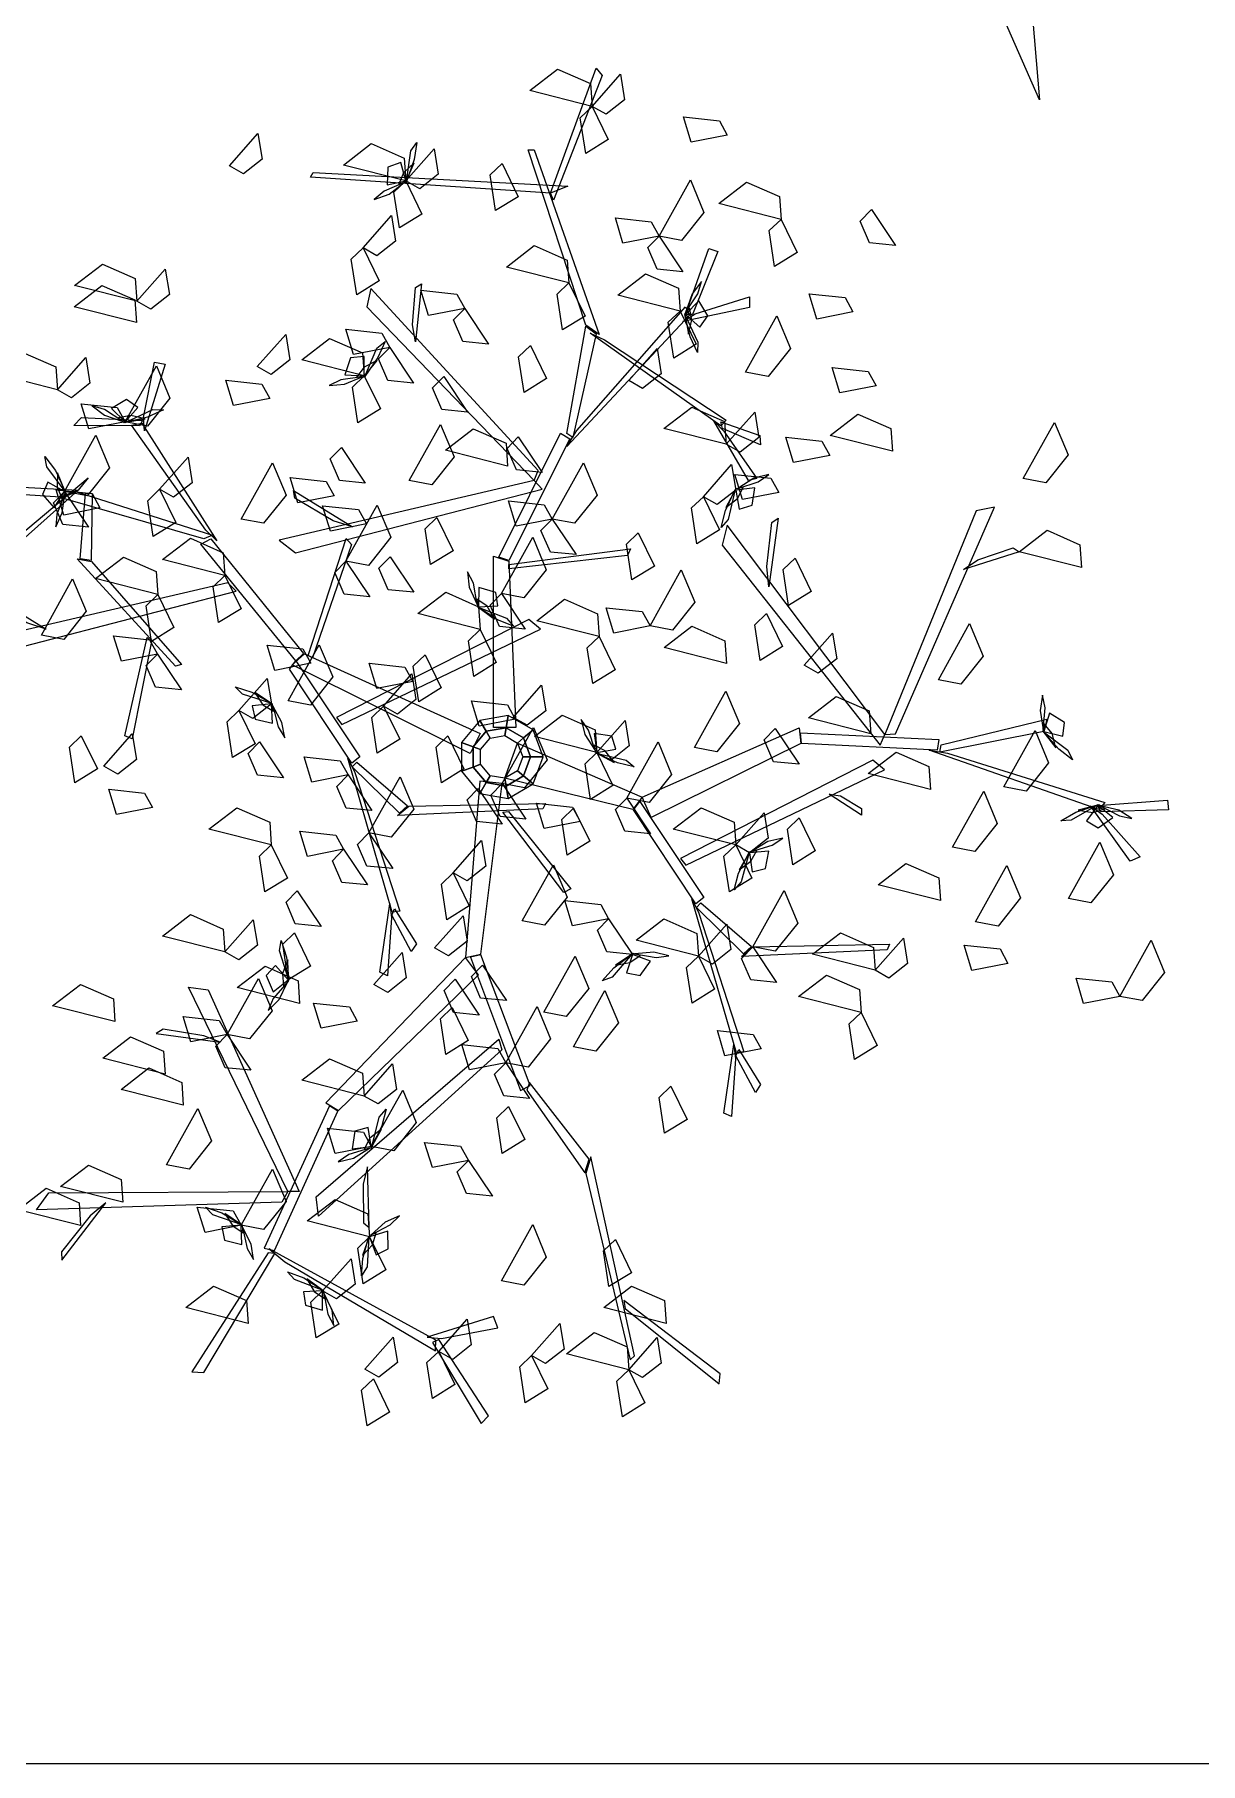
# Model space of a CAD drawing. Header units: inches. Extents: x -2903 to 3367, y -161 to 1064.
# Drawn here: x 3027.29 to 3031.17, y 144.71 to 150.47 of the extents above; entities that cross this region are included whole.
import ezdxf

# ---------------------------------------------------------------- set-up
doc = ezdxf.new("R2010")
doc.units = ezdxf.units.IN
doc.header["$MEASUREMENT"] = 0
doc.layers.add('landscape', color=84, linetype='Continuous', lineweight=0)

# ---------------------------------------------------------------- blocks, each defined once
blk = doc.blocks.new('A1124ZB')
at = {"color": 0, "linetype": 'Continuous', "invisible_edges": 1}
blk.add_3dface([(0.3442, -0.1886, 0.8443), (0.3615, -0.1525, 0.8443), (0.4611, -0.2224, 0.7643)], dxfattribs=at)
blk = doc.blocks.new('A3E24G')
at = {"color": 72, "linetype": 'Continuous'}
for points in [[(0.0779, 0.5477, 0.6774), (0.0255, 0.5611, 0.6704), (0.0489, 0.5791, 0.6673), (0.0766, 0.5669, 0.6724)], [(0.0779, 0.5477, 0.6774), (0.1018, 0.5748, 0.6601), (0.1053, 0.5533, 0.6614), (0.0897, 0.5411, 0.6719)], [(0.0779, 0.5477, 0.6424), (0.0915, 0.5199, 0.6353), (0.0726, 0.5081, 0.6607), (0.068, 0.5382, 0.6568)], [(0.1917, 0.5235, 0.7974), (0.1613, 0.5175, 0.7903), (0.1548, 0.5388, 0.8157), (0.1851, 0.5356, 0.8118)], [(-0.2273, 0.4977, 0.9053), (-0.2034, 0.5248, 0.888), (-0.1999, 0.5033, 0.8892), (-0.2156, 0.491, 0.8998)], [(-0.0789, 0.485, 0.6774), (-0.1314, 0.4983, 0.6704), (-0.108, 0.5164, 0.6673), (-0.0803, 0.5042, 0.6724)], [(-0.0789, 0.485, 0.6774), (-0.055, 0.5121, 0.6601), (-0.0516, 0.4906, 0.6614), (-0.0672, 0.4783, 0.6719)], [(0.0021, 0.4996, 0.7204), (0.0157, 0.4717, 0.7133), (-0.0033, 0.46, 0.7387), (-0.0078, 0.4901, 0.7348)], [(-0.0789, 0.485, 0.6774), (-0.0654, 0.4571, 0.6703), (-0.0843, 0.4454, 0.6957), (-0.0889, 0.4755, 0.6918)], [(0.1344, 0.4385, 0.5934), (0.1607, 0.4858, 0.5864), (0.1721, 0.4585, 0.5833), (0.1533, 0.4349, 0.5884)], [(0.237, 0.4526, 0.7904), (0.1845, 0.466, 0.7834), (0.2079, 0.484, 0.7803), (0.2356, 0.4718, 0.7854)], [(-0.1149, 0.4287, 0.8377), (-0.091, 0.4558, 0.8204), (-0.0875, 0.4343, 0.8216), (-0.1032, 0.422, 0.8321)], [(0.1344, 0.4385, 0.5934), (0.1039, 0.4325, 0.5863), (0.0975, 0.4538, 0.6117), (0.1277, 0.4505, 0.6078)], [(0.237, 0.4526, 0.8254), (0.2505, 0.4248, 0.8183), (0.2316, 0.413, 0.8437), (0.227, 0.4431, 0.8398)], [(0.3131, 0.4608, 0.6714), (0.3332, 0.4307, 0.6541), (0.3115, 0.4329, 0.6553), (0.3037, 0.4512, 0.6659)], [(0.1344, 0.4385, 0.5934), (0.1544, 0.4084, 0.5761), (0.1328, 0.4106, 0.5774), (0.1249, 0.4288, 0.5879)], [(-0.1149, 0.4287, 0.7537), (-0.1013, 0.4008, 0.7466), (-0.1202, 0.3891, 0.7719), (-0.1248, 0.4192, 0.768)], [(0.0584, 0.3991, 0.8034), (0.0059, 0.4124, 0.7964), (0.0293, 0.4305, 0.7933), (0.057, 0.4183, 0.7984)], [(-0.3052, 0.3837, 0.7124), (-0.3577, 0.397, 0.7054), (-0.3343, 0.415, 0.7023), (-0.3066, 0.4028, 0.7074)], [(-0.3052, 0.3837, 0.7124), (-0.2814, 0.4107, 0.6951), (-0.2779, 0.3893, 0.6964), (-0.2935, 0.377, 0.7069)], [(-0.3056, 0.3657, 0.9053), (-0.3581, 0.379, 0.8983), (-0.3347, 0.397, 0.8952), (-0.307, 0.3848, 0.9003)], [(0.0584, 0.3991, 0.7124), (0.072, 0.3712, 0.7053), (0.053, 0.3595, 0.7307), (0.0485, 0.3896, 0.7268)], [(0.152, 0.3754, 0.7124), (0.0995, 0.3888, 0.7054), (0.123, 0.4068, 0.7023), (0.1507, 0.3946, 0.7074)], [(-0.0292, 0.3776, 0.8658), (-0.0597, 0.3716, 0.8587), (-0.0661, 0.3929, 0.8841), (-0.0359, 0.3897, 0.8802)], [(0.2975, 0.3747, 0.7064), (0.2671, 0.3687, 0.6993), (0.2606, 0.39, 0.7247), (0.2909, 0.3868, 0.7208)], [(-0.0292, 0.3776, 0.8658), (-0.0092, 0.3476, 0.8485), (-0.0308, 0.3497, 0.8497), (-0.0387, 0.368, 0.8603)], [(0.152, 0.3754, 0.7684), (0.1656, 0.3475, 0.7613), (0.1467, 0.3358, 0.7867), (0.1421, 0.3659, 0.7828)], [(0.2072, 0.3239, 0.7764), (0.2335, 0.3713, 0.7694), (0.2449, 0.344, 0.7663), (0.2261, 0.3203, 0.7714)], [(-0.2039, 0.3286, 0.8034), (-0.18, 0.3557, 0.7861), (-0.1766, 0.3342, 0.7874), (-0.1922, 0.3219, 0.7979)], [(-0.1139, 0.3209, 0.8034), (-0.1664, 0.3343, 0.7964), (-0.143, 0.3523, 0.7933), (-0.1153, 0.3401, 0.7984)], [(-0.0924, 0.3448, 0.5934), (-0.1229, 0.3389, 0.5863), (-0.1294, 0.3602, 0.6117), (-0.0991, 0.3569, 0.6078)], [(-0.3721, 0.3091, 0.7124), (-0.4246, 0.3224, 0.7054), (-0.4012, 0.3404, 0.7023), (-0.3735, 0.3283, 0.7074)], [(-0.3721, 0.3091, 0.6424), (-0.3482, 0.3362, 0.6251), (-0.3448, 0.3147, 0.6264), (-0.3604, 0.3024, 0.6369)], [(-0.0924, 0.3448, 0.5934), (-0.0724, 0.3148, 0.5761), (-0.094, 0.317, 0.5774), (-0.1019, 0.3352, 0.5879)], [(0.0261, 0.3464, 0.9007), (0.0396, 0.3185, 0.8936), (0.0207, 0.3068, 0.9189), (0.0161, 0.3369, 0.915)], [(0.1088, 0.3168, 0.7124), (0.1327, 0.3439, 0.6951), (0.1362, 0.3224, 0.6964), (0.1205, 0.3101, 0.7069)], [(-0.3152, 0.2821, 0.5584), (-0.2888, 0.3294, 0.5514), (-0.2774, 0.3021, 0.5483), (-0.2963, 0.2785, 0.5534)], [(-0.1139, 0.3209, 0.8034), (-0.1003, 0.293, 0.7963), (-0.1193, 0.2813, 0.8217), (-0.1238, 0.3114, 0.8178)], [(-0.0469, 0.3203, 0.6714), (-0.0269, 0.2903, 0.6541), (-0.0485, 0.2925, 0.6553), (-0.0564, 0.3107, 0.6659)], [(0.3171, 0.3125, 0.6714), (0.2866, 0.3065, 0.6643), (0.2801, 0.3278, 0.6897), (0.3104, 0.3245, 0.6858)], [(-0.1934, 0.3018, 0.4107), (-0.2239, 0.2958, 0.4036), (-0.2304, 0.3171, 0.429), (-0.2001, 0.3138, 0.4251)], [(-0.3152, 0.2821, 0.5584), (-0.3456, 0.2761, 0.5513), (-0.3521, 0.2974, 0.5767), (-0.3218, 0.2941, 0.5728)], [(0.1909, 0.2632, 0.9053), (0.1384, 0.2765, 0.8983), (0.1618, 0.2945, 0.8952), (0.1895, 0.2823, 0.9003)], [(-0.076, 0.2326, 0.8658), (-0.0497, 0.2799, 0.8588), (-0.0383, 0.2526, 0.8557), (-0.0571, 0.229, 0.8608)], [(0.1909, 0.2632, 0.9053), (0.2148, 0.2902, 0.888), (0.2183, 0.2688, 0.8892), (0.2026, 0.2565, 0.8998)], [(0.3308, 0.2573, 0.7554), (0.2783, 0.2707, 0.7484), (0.3017, 0.2887, 0.7453), (0.3294, 0.2765, 0.7504)], [(0.4409, 0.2343, 0.8427), (0.4673, 0.2816, 0.8356), (0.4787, 0.2543, 0.8326), (0.4598, 0.2307, 0.8376)], [(-0.3661, 0.2235, 0.5934), (-0.3398, 0.2708, 0.5864), (-0.3283, 0.2435, 0.5833), (-0.3472, 0.2199, 0.5884)], [(0.0068, 0.2449, 0.7904), (-0.0456, 0.2583, 0.7834), (-0.0222, 0.2763, 0.7803), (0.0055, 0.2641, 0.7854)], [(0.0158, 0.2694, 0.6714), (0.0359, 0.2394, 0.6541), (0.0142, 0.2416, 0.6553), (0.0064, 0.2598, 0.6659)], [(0.278, 0.2539, 0.7064), (0.2475, 0.2479, 0.6993), (0.2411, 0.2692, 0.7247), (0.2713, 0.2659, 0.7208)], [(-0.2861, 0.2253, 0.9053), (-0.2622, 0.2523, 0.888), (-0.2587, 0.2308, 0.8892), (-0.2744, 0.2186, 0.8998)], [(-0.2174, 0.2003, 0.6284), (-0.1911, 0.2476, 0.6214), (-0.1797, 0.2204, 0.6183), (-0.1986, 0.1967, 0.6234)], [(-0.1331, 0.2606, 0.4943), (-0.1131, 0.2305, 0.477), (-0.1347, 0.2327, 0.4782), (-0.1426, 0.2509, 0.4887)], [(0.0444, 0.2003, 0.5934), (0.0707, 0.2476, 0.5864), (0.0821, 0.2204, 0.5833), (0.0632, 0.1967, 0.5884)], [(-0.1393, 0.2199, 0.6844), (-0.1697, 0.2139, 0.6773), (-0.1762, 0.2352, 0.7027), (-0.1459, 0.2319, 0.6988)], [(0.1716, 0.2191, 0.7124), (0.1954, 0.2461, 0.6951), (0.1989, 0.2247, 0.6964), (0.1833, 0.2124, 0.7069)], [(0.235, 0.2226, 0.6714), (0.2045, 0.2166, 0.6643), (0.198, 0.2379, 0.6897), (0.2283, 0.2347, 0.6858)], [(-0.3661, 0.2235, 0.5934), (-0.346, 0.1934, 0.5761), (-0.3677, 0.1956, 0.5774), (-0.3755, 0.2138, 0.5879)], [(-0.3363, 0.2096, 0.4943), (-0.3667, 0.2036, 0.4872), (-0.3732, 0.2249, 0.5125), (-0.3429, 0.2217, 0.5086)], [(-0.2861, 0.2253, 0.9053), (-0.2725, 0.1974, 0.8982), (-0.2914, 0.1856, 0.9236), (-0.296, 0.2157, 0.9197)], [(0.1716, 0.2191, 0.7124), (0.1851, 0.1912, 0.7053), (0.1662, 0.1795, 0.7307), (0.1616, 0.2096, 0.7268)], [(-0.112, 0.1962, 0.6284), (-0.1424, 0.1902, 0.6213), (-0.1489, 0.2115, 0.6467), (-0.1186, 0.2082, 0.6428)], [(-0.1293, 0.1648, 0.7948), (-0.1029, 0.2121, 0.7878), (-0.0915, 0.1849, 0.7847), (-0.1104, 0.1612, 0.7898)], [(0.0444, 0.2003, 0.6984), (0.0139, 0.1943, 0.6913), (0.0075, 0.2156, 0.7167), (0.0377, 0.2123, 0.7128)], [(-0.0527, 0.2015, 0.9053), (-0.0391, 0.1736, 0.8982), (-0.0581, 0.1619, 0.9236), (-0.0626, 0.192, 0.9197)], [(0.0444, 0.2003, 0.5934), (0.0644, 0.1703, 0.5761), (0.0428, 0.1724, 0.5774), (0.0349, 0.1907, 0.5879)], [(0.4899, 0.1594, 0.9267), (0.4374, 0.1728, 0.9196), (0.4609, 0.1908, 0.9166), (0.4886, 0.1786, 0.9216)], [(-0.2312, 0.1527, 0.6774), (-0.2837, 0.1661, 0.6704), (-0.2602, 0.1841, 0.6673), (-0.2325, 0.1719, 0.6724)], [(0.0017, 0.1376, 0.7194), (0.028, 0.1849, 0.7124), (0.0394, 0.1576, 0.7093), (0.0206, 0.134, 0.7144)], [(0.1168, 0.1886, 0.9053), (0.1304, 0.1607, 0.8982), (0.1115, 0.149, 0.9236), (0.1069, 0.1791, 0.9197)], [(-0.2875, 0.1368, 0.7738), (-0.34, 0.1501, 0.7668), (-0.3166, 0.1681, 0.7637), (-0.2889, 0.156, 0.7688)], [(-0.1293, 0.1648, 0.8158), (-0.1092, 0.1348, 0.7985), (-0.1308, 0.137, 0.7997), (-0.1387, 0.1552, 0.8103)], [(-0.0921, 0.1686, 0.3477), (-0.072, 0.1386, 0.3304), (-0.0937, 0.1407, 0.3316), (-0.1016, 0.159, 0.3422)], [(0.2488, 0.1672, 0.7904), (0.2624, 0.1393, 0.7833), (0.2434, 0.1276, 0.8087), (0.2389, 0.1577, 0.8048)], [(-0.3856, 0.1026, 0.7194), (-0.3593, 0.1499, 0.7124), (-0.3479, 0.1226, 0.7093), (-0.3667, 0.099, 0.7144)], [(-0.2312, 0.1527, 0.6774), (-0.2176, 0.1248, 0.6703), (-0.2365, 0.1131, 0.6957), (-0.2411, 0.1432, 0.6918)], [(0.1267, 0.1103, 0.6284), (0.153, 0.1576, 0.6214), (0.1644, 0.1304, 0.6183), (0.1455, 0.1067, 0.6234)], [(-0.2875, 0.1368, 0.7738), (-0.274, 0.1089, 0.7667), (-0.2929, 0.0972, 0.7921), (-0.2975, 0.1273, 0.7882)], [(-0.0162, 0.1073, 0.9053), (-0.0687, 0.1207, 0.8983), (-0.0453, 0.1387, 0.8952), (-0.0176, 0.1265, 0.9003)], [(0.0017, 0.1376, 0.4814), (0.0217, 0.1075, 0.4641), (0.0001, 0.1097, 0.4654), (-0.0078, 0.1279, 0.4759)], [(0.0838, 0.1013, 0.8088), (0.0313, 0.1146, 0.8018), (0.0548, 0.1327, 0.7987), (0.0825, 0.1205, 0.8038)], [(0.1267, 0.1103, 0.4464), (0.0962, 0.1043, 0.4393), (0.0897, 0.1256, 0.4647), (0.12, 0.1223, 0.4608)], [(0.2248, 0.1208, 0.8088), (0.2383, 0.0929, 0.8017), (0.2194, 0.0812, 0.8271), (0.2148, 0.1113, 0.8232)], [(-0.2879, 0.0866, 0.6284), (-0.3183, 0.0806, 0.6213), (-0.3248, 0.1019, 0.6467), (-0.2946, 0.0987, 0.6428)], [(-0.0162, 0.1073, 0.9053), (-0.0027, 0.0794, 0.8982), (-0.0216, 0.0677, 0.9236), (-0.0262, 0.0978, 0.9197)], [(0.1911, 0.0786, 0.6774), (0.1386, 0.092, 0.6704), (0.162, 0.11, 0.6673), (0.1898, 0.0978, 0.6724)], [(0.2565, 0.0772, 0.7904), (0.2804, 0.1042, 0.7731), (0.2839, 0.0827, 0.7743), (0.2682, 0.0705, 0.7849)], [(0.3694, 0.0649, 0.8658), (0.3957, 0.1122, 0.8588), (0.4072, 0.0849, 0.8557), (0.3883, 0.0613, 0.8608)], [(-0.1588, 0.0789, 0.5584), (-0.1892, 0.0729, 0.5513), (-0.1957, 0.0942, 0.5767), (-0.1655, 0.091, 0.5728)], [(-0.178, 0.0472, 0.3127), (-0.1517, 0.0945, 0.3057), (-0.1402, 0.0673, 0.3026), (-0.1591, 0.0436, 0.3077)], [(0.0838, 0.1013, 0.7388), (0.0974, 0.0734, 0.7317), (0.0785, 0.0617, 0.7571), (0.0739, 0.0918, 0.7532)], [(-0.2879, 0.0866, 0.6984), (-0.2678, 0.0566, 0.6811), (-0.2895, 0.0588, 0.6824), (-0.2974, 0.077, 0.6929)], [(-0.0729, 0.0635, 0.6284), (-0.1033, 0.0575, 0.6213), (-0.1098, 0.0788, 0.6467), (-0.0796, 0.0755, 0.6428)], [(-0.0626, 0.086, 0.4317), (-0.0491, 0.0581, 0.4246), (-0.068, 0.0464, 0.45), (-0.0726, 0.0765, 0.4461)], [(-0.2193, 0.039, 0.6424), (-0.1955, 0.0661, 0.6251), (-0.192, 0.0446, 0.6264), (-0.2076, 0.0324, 0.6369)], [(-0.0976, 0.0428, 0.4317), (-0.0737, 0.0699, 0.4144), (-0.0703, 0.0484, 0.4156), (-0.0859, 0.0361, 0.4262)], [(0.0115, 0.0333, 0.9053), (0.0354, 0.0603, 0.888), (0.0389, 0.0388, 0.8892), (0.0232, 0.0266, 0.8998)], [(0.0133, 0.0318, 0.3477), (-0.0171, 0.0258, 0.3406), (-0.0236, 0.0471, 0.366), (0.0067, 0.0438, 0.3621)], [(0.1641, 0.0079, 0.7064), (0.1905, 0.0553, 0.6994), (0.2019, 0.028, 0.6963), (0.183, 0.0043, 0.7014)], [(0.3125, 0.0195, 0.6774), (0.26, 0.0328, 0.6704), (0.2834, 0.0509, 0.6673), (0.3111, 0.0387, 0.6724)], [(-0.2193, 0.039, 0.8384), (-0.2058, 0.0111, 0.8313), (-0.2247, -0.0006, 0.8567), (-0.2293, 0.0295, 0.8528)], [(-0.0976, 0.0428, 0.4317), (-0.084, 0.0149, 0.4246), (-0.103, 0.0032, 0.45), (-0.1076, 0.0333, 0.4461)], [(0.0819, 0.0037, 0.4317), (0.0294, 0.0171, 0.4247), (0.0528, 0.0351, 0.4216), (0.0805, 0.0229, 0.4267)], [(0.0819, 0.0037, 0.4317), (0.1058, 0.0308, 0.4144), (0.1092, 0.0093, 0.4156), (0.0936, -0.003, 0.4262)], [(-0.3521, 0.0178, 0.8703), (-0.3385, -0.0101, 0.8632), (-0.3575, -0.0218, 0.8886), (-0.362, 0.0083, 0.8847)], [(-0.333, -0.0078, 0.8034), (-0.3091, 0.0193, 0.7861), (-0.3057, -0.0022, 0.7874), (-0.3213, -0.0145, 0.7979)], [(-0.0435, 0.0178, 0.9053), (-0.0299, -0.0101, 0.8982), (-0.0489, -0.0218, 0.9236), (-0.0534, 0.0083, 0.9197)], [(0.0022, -0.0225, 0.3127), (0.0285, 0.0249, 0.3056), (0.04, -0.0024, 0.3026), (0.0211, -0.0261, 0.3076)], [(0.2321, 0.0239, 0.6984), (0.2522, -0.0061, 0.6811), (0.2305, -0.004, 0.6824), (0.2227, 0.0143, 0.6929)], [(0.4244, -0.0251, 0.8658), (0.4508, 0.0222, 0.8588), (0.4622, -0.0051, 0.8557), (0.4433, -0.0287, 0.8608)], [(-0.202, 0.0126, 0.5934), (-0.1819, -0.0175, 0.5761), (-0.2036, -0.0153, 0.5774), (-0.2115, 0.003, 0.5879)], [(-0.1274, -0.0152, 0.4464), (-0.1579, -0.0212, 0.4393), (-0.1643, 0.0001, 0.4647), (-0.1341, -0.0032, 0.4608)], [(0.0819, 0.0037, 0.4317), (0.0955, -0.0242, 0.4246), (0.0765, -0.0359, 0.45), (0.072, -0.0058, 0.4461)], [(0.1071, -0.0348, 0.4814), (0.1335, 0.0126, 0.4744), (0.1449, -0.0147, 0.4713), (0.126, -0.0384, 0.4764)], [(0.3629, -0.0273, 0.8034), (0.3104, -0.014, 0.7964), (0.3338, 0.0041, 0.7933), (0.3615, -0.0081, 0.7984)], [(-0.292, -0.0425, 0.5934), (-0.3225, -0.0485, 0.5863), (-0.3289, -0.0272, 0.6117), (-0.2987, -0.0304, 0.6078)], [(-0.1274, -0.0152, 0.5584), (-0.1074, -0.0452, 0.5411), (-0.129, -0.0431, 0.5424), (-0.1369, -0.0248, 0.5529)], [(-0.11, -0.064, 0.4943), (-0.0836, -0.0167, 0.4872), (-0.0722, -0.044, 0.4842), (-0.0911, -0.0676, 0.4892)], [(-0.0179, -0.0265, 0.5934), (0.0022, -0.0566, 0.5761), (-0.0195, -0.0544, 0.5774), (-0.0273, -0.0361, 0.5879)], [(0.0022, -0.0225, 0.2777), (0.0223, -0.0525, 0.2604), (0.0006, -0.0503, 0.2616), (-0.0072, -0.0321, 0.2721)], [(0.3812, -0.0761, 0.8658), (0.4076, -0.0287, 0.8588), (0.419, -0.056, 0.8557), (0.4001, -0.0797, 0.8608)], [(-0.1921, -0.0741, 0.7124), (-0.2446, -0.0608, 0.7054), (-0.2211, -0.0428, 0.7023), (-0.1934, -0.055, 0.7074)], [(0.068, -0.0543, 0.5934), (0.0376, -0.0603, 0.5863), (0.0311, -0.039, 0.6117), (0.0614, -0.0423, 0.6078)], [(0.0623, -0.0431, 0.3967), (0.0759, -0.071, 0.3896), (0.057, -0.0827, 0.415), (0.0524, -0.0526, 0.4111)], [(0.1071, -0.0348, 0.5934), (0.1272, -0.0648, 0.5761), (0.1055, -0.0626, 0.5774), (0.0977, -0.0444, 0.5879)], [(0.1988, -0.0741, 0.6774), (0.1463, -0.0608, 0.6704), (0.1698, -0.0428, 0.6673), (0.1975, -0.055, 0.6724)], [(0.1988, -0.0741, 0.6774), (0.2227, -0.047, 0.6601), (0.2262, -0.0685, 0.6614), (0.2105, -0.0808, 0.6719)], [(0.2522, -0.0512, 0.9847), (0.2658, -0.0791, 0.9776), (0.2469, -0.0909, 1.0029), (0.2423, -0.0608, 0.999)], [(-0.1312, -0.0778, 0.8027), (-0.1616, -0.0838, 0.7956), (-0.1681, -0.0625, 0.821), (-0.1379, -0.0658, 0.8171)], [(-0.11, -0.064, 0.4943), (-0.0899, -0.094, 0.477), (-0.1116, -0.0919, 0.4782), (-0.1194, -0.0736, 0.4887)], [(-0.039, -0.0976, 0.3967), (-0.0151, -0.0705, 0.3794), (-0.0116, -0.092, 0.3806), (-0.0273, -0.1043, 0.3912)], [(0.479, -0.1193, 0.8658), (0.5053, -0.0719, 0.8588), (0.5167, -0.0992, 0.8557), (0.4978, -0.1229, 0.8608)], [(-0.1921, -0.0741, 0.6424), (-0.1785, -0.102, 0.6353), (-0.1974, -0.1137, 0.6607), (-0.202, -0.0836, 0.6568)], [(-0.1312, -0.0778, 0.3477), (-0.1111, -0.1078, 0.3304), (-0.1328, -0.1057, 0.3316), (-0.1407, -0.0874, 0.3422)], [(0.1988, -0.0741, 0.6774), (0.2124, -0.102, 0.6703), (0.1935, -0.1137, 0.6957), (0.1889, -0.0836, 0.6918)], [(-0.039, -0.0976, 0.3967), (-0.0254, -0.1255, 0.3896), (-0.0443, -0.1372, 0.415), (-0.0489, -0.1071, 0.4111)], [(0.0191, -0.1381, 0.4943), (0.0455, -0.0908, 0.4872), (0.0569, -0.118, 0.4842), (0.038, -0.1417, 0.4892)], [(0.3711, -0.1209, 0.7824), (0.3186, -0.1076, 0.7754), (0.3421, -0.0896, 0.7723), (0.3698, -0.1018, 0.7774)], [(0.4008, -0.1388, 0.8658), (0.4271, -0.0915, 0.8588), (0.4385, -0.1187, 0.8557), (0.4197, -0.1424, 0.8608)], [(-0.1703, -0.1128, 0.8377), (-0.1502, -0.1428, 0.8204), (-0.1719, -0.1406, 0.8216), (-0.1797, -0.1224, 0.8322)], [(0.2132, -0.16, 0.8384), (0.2396, -0.1126, 0.8313), (0.251, -0.1399, 0.8283), (0.2321, -0.1636, 0.8333)], [(0.0918, -0.1363, 0.8734), (0.0614, -0.1423, 0.8663), (0.0549, -0.121, 0.8916), (0.0852, -0.1243, 0.8877)], [(-0.2312, -0.1641, 0.8384), (-0.2837, -0.1508, 0.8314), (-0.2602, -0.1328, 0.8283), (-0.2325, -0.145, 0.8334)], [(-0.2312, -0.1641, 0.6424), (-0.2073, -0.1371, 0.6251), (-0.2038, -0.1585, 0.6264), (-0.2195, -0.1708, 0.6369)], [(-0.0546, -0.1608, 0.8874), (-0.0307, -0.1337, 0.8701), (-0.0272, -0.1552, 0.8713), (-0.0429, -0.1674, 0.8818)], [(0.0918, -0.1363, 0.8384), (0.1119, -0.1663, 0.8211), (0.0903, -0.1642, 0.8223), (0.0824, -0.1459, 0.8328)], [(0.1674, -0.1677, 0.6774), (0.115, -0.1544, 0.6704), (0.1384, -0.1364, 0.6673), (0.1661, -0.1486, 0.6724)], [(0.1674, -0.1677, 0.6774), (0.1913, -0.1407, 0.6601), (0.1948, -0.1621, 0.6614), (0.1792, -0.1744, 0.6719)], [(-0.1725, -0.1482, 0.7124), (-0.159, -0.1761, 0.7053), (-0.1779, -0.1878, 0.7307), (-0.1825, -0.1577, 0.7268)], [(0.2132, -0.16, 0.8384), (0.2333, -0.19, 0.8211), (0.2116, -0.1878, 0.8223), (0.2038, -0.1696, 0.8328)], [(0.3161, -0.1796, 0.7824), (0.2636, -0.1662, 0.7754), (0.287, -0.1482, 0.7723), (0.3147, -0.1604, 0.7774)], [(0.3161, -0.1796, 0.8034), (0.34, -0.1525, 0.7861), (0.3434, -0.174, 0.7874), (0.3278, -0.1863, 0.7979)], [(0.428, -0.1738, 0.8308), (0.3976, -0.1798, 0.8237), (0.3911, -0.1585, 0.8491), (0.4214, -0.1617, 0.8452)], [(0.5222, -0.2016, 0.8658), (0.5485, -0.1542, 0.8588), (0.5599, -0.1815, 0.8557), (0.541, -0.2052, 0.8608)], [(-0.1059, -0.1917, 0.4317), (-0.082, -0.1647, 0.4144), (-0.0785, -0.1861, 0.4156), (-0.0941, -0.1984, 0.4262)], [(0.0373, -0.215, 0.8734), (0.0637, -0.1677, 0.8663), (0.0751, -0.1949, 0.8633), (0.0562, -0.2186, 0.8683)], [(0.1674, -0.1677, 0.6774), (0.181, -0.1956, 0.6703), (0.1621, -0.2073, 0.6957), (0.1575, -0.1773, 0.6918)], [(-0.2293, -0.2338, 0.6284), (-0.2029, -0.1865, 0.6214), (-0.1915, -0.2138, 0.6183), (-0.2104, -0.2374, 0.6234)], [(-0.1683, -0.2076, 0.8104), (-0.2208, -0.1942, 0.8033), (-0.1973, -0.1762, 0.8003), (-0.1696, -0.1884, 0.8053)], [(-0.0373, -0.1872, 0.8384), (-0.0172, -0.2173, 0.8211), (-0.0388, -0.2151, 0.8223), (-0.0467, -0.1968, 0.8328)], [(-0.0143, -0.1752, 0.5584), (0.0058, -0.2052, 0.5411), (-0.0159, -0.2031, 0.5424), (-0.0237, -0.1848, 0.5529)], [(0.3043, -0.2151, 0.8034), (0.2518, -0.2017, 0.7964), (0.2752, -0.1837, 0.7933), (0.3029, -0.1959, 0.7984)], [(0.5222, -0.2016, 0.8658), (0.4917, -0.2075, 0.8587), (0.4853, -0.1862, 0.8841), (0.5155, -0.1895, 0.8802)], [(-0.3237, -0.2228, 0.7738), (-0.3762, -0.2095, 0.7668), (-0.3527, -0.1915, 0.7637), (-0.325, -0.2037, 0.7688)], [(0.0623, -0.244, 0.4943), (0.0887, -0.1967, 0.4872), (0.1001, -0.224, 0.4842), (0.0812, -0.2476, 0.4892)], [(-0.1197, -0.2225, 0.5584), (-0.1501, -0.2285, 0.5513), (-0.1566, -0.2072, 0.5767), (-0.1264, -0.2105, 0.5728)], [(-0.0398, -0.2109, 0.6774), (-0.0263, -0.2388, 0.6703), (-0.0452, -0.2506, 0.6957), (-0.0498, -0.2205, 0.6918)], [(0.0053, -0.2575, 0.6284), (0.0316, -0.2102, 0.6214), (0.043, -0.2374, 0.6183), (0.0242, -0.2611, 0.6234)], [(0.3043, -0.2151, 0.8034), (0.3178, -0.243, 0.7963), (0.2989, -0.2547, 0.8217), (0.2943, -0.2246, 0.8178)], [(-0.2293, -0.2338, 0.6284), (-0.2597, -0.2398, 0.6213), (-0.2662, -0.2185, 0.6467), (-0.2359, -0.2218, 0.6428)], [(0.2203, -0.2457, 0.7194), (0.1898, -0.2516, 0.7123), (0.1834, -0.2303, 0.7377), (0.2136, -0.2336, 0.7338)], [(-0.2815, -0.267, 0.8174), (-0.334, -0.2537, 0.8104), (-0.3105, -0.2356, 0.8073), (-0.2828, -0.2478, 0.8124)], [(-0.2293, -0.2338, 0.6984), (-0.2092, -0.2638, 0.6811), (-0.2309, -0.2617, 0.6824), (-0.2387, -0.2434, 0.6929)], [(0.0053, -0.2575, 0.5584), (-0.0252, -0.2635, 0.5513), (-0.0316, -0.2422, 0.5767), (-0.0014, -0.2454, 0.5728)], [(-0.2662, -0.2932, 0.6424), (-0.3186, -0.2799, 0.6354), (-0.2952, -0.2619, 0.6323), (-0.2675, -0.2741, 0.6374)], [(-0.1139, -0.2855, 0.6774), (-0.1664, -0.2722, 0.6704), (-0.143, -0.2542, 0.6673), (-0.1153, -0.2664, 0.6724)], [(-0.1139, -0.2855, 0.8034), (-0.09, -0.2585, 0.7861), (-0.0866, -0.2799, 0.7874), (-0.1022, -0.2922, 0.7979)], [(0.0053, -0.2575, 0.7334), (0.0253, -0.2875, 0.7161), (0.0037, -0.2854, 0.7174), (-0.0042, -0.2671, 0.7279)], [(-0.1079, -0.328, 0.5934), (-0.0815, -0.2806, 0.5864), (-0.0701, -0.3079, 0.5833), (-0.089, -0.3316, 0.5884)], [(0.1443, -0.2773, 0.8034), (0.1579, -0.3052, 0.7963), (0.1389, -0.3169, 0.8217), (0.1344, -0.2868, 0.8178)], [(-0.2802, -0.3434, 0.5584), (-0.2539, -0.2961, 0.5514), (-0.2424, -0.3233, 0.5483), (-0.2613, -0.347, 0.5534)], [(0.0076, -0.2943, 0.6774), (0.0212, -0.3222, 0.6703), (0.0022, -0.3339, 0.6957), (-0.0023, -0.3038, 0.6918)], [(-0.1079, -0.328, 0.5934), (-0.1383, -0.3339, 0.5863), (-0.1448, -0.3126, 0.6117), (-0.1145, -0.3159, 0.6078)], [(-0.0261, -0.3398, 0.6984), (-0.0565, -0.3458, 0.6913), (-0.063, -0.3245, 0.7167), (-0.0328, -0.3277, 0.7128)], [(-0.3171, -0.375, 0.6774), (-0.3696, -0.3617, 0.6704), (-0.3461, -0.3437, 0.6673), (-0.3184, -0.3559, 0.6724)], [(-0.2174, -0.3943, 0.7194), (-0.1911, -0.347, 0.7124), (-0.1797, -0.3742, 0.7093), (-0.1986, -0.3979, 0.7144)], [(-0.0261, -0.3398, 0.5934), (-0.006, -0.3698, 0.5761), (-0.0277, -0.3677, 0.5774), (-0.0356, -0.3494, 0.5879)], [(-0.3526, -0.3946, 0.6774), (-0.4051, -0.3812, 0.6704), (-0.3816, -0.3632, 0.6673), (-0.3539, -0.3754, 0.6724)], [(-0.1093, -0.404, 0.5654), (-0.1618, -0.3906, 0.5584), (-0.1384, -0.3726, 0.5553), (-0.1107, -0.3848, 0.5604)], [(-0.2174, -0.3943, 0.5934), (-0.2479, -0.4003, 0.5863), (-0.2544, -0.379, 0.6117), (-0.2241, -0.3823, 0.6078)], [(-0.1093, -0.404, 0.8034), (-0.0958, -0.4319, 0.7963), (-0.1147, -0.4436, 0.8217), (-0.1193, -0.4135, 0.8178)], [(0.0017, -0.4411, 0.7194), (0.028, -0.3938, 0.7124), (0.0394, -0.4211, 0.7093), (0.0206, -0.4447, 0.7144)], [(0.0975, -0.4064, 0.6774), (0.1111, -0.4343, 0.6703), (0.0921, -0.446, 0.6957), (0.0876, -0.4159, 0.6918)], [(-0.1489, -0.4496, 0.7124), (-0.125, -0.4225, 0.6951), (-0.1215, -0.444, 0.6964), (-0.1372, -0.4563, 0.7069)], [(-0.2116, -0.4769, 0.6774), (-0.2641, -0.4635, 0.6704), (-0.2407, -0.4455, 0.6673), (-0.213, -0.4577, 0.6724)], [(-0.1489, -0.4496, 0.6424), (-0.1353, -0.4775, 0.6353), (-0.1542, -0.4892, 0.6607), (-0.1588, -0.4591, 0.6568)], [(0.1402, -0.4769, 0.6774), (0.0877, -0.4635, 0.6704), (0.1111, -0.4455, 0.6673), (0.1388, -0.4577, 0.6724)], [(-0.0512, -0.5005, 0.6774), (-0.0273, -0.4735, 0.6601), (-0.0238, -0.4949, 0.6614), (-0.0394, -0.5072, 0.6719)], [(0.027, -0.5041, 0.6774), (0.0509, -0.4771, 0.6601), (0.0544, -0.4985, 0.6614), (0.0387, -0.5108, 0.6719)], [(-0.1133, -0.5156, 0.9053), (-0.0894, -0.4885, 0.888), (-0.086, -0.51, 0.8892), (-0.1016, -0.5222, 0.8998)], [(0.1088, -0.516, 0.6774), (0.0563, -0.5026, 0.6704), (0.0798, -0.4846, 0.6673), (0.1075, -0.4968, 0.6724)], [(0.1088, -0.516, 0.8034), (0.1327, -0.4889, 0.7861), (0.1362, -0.5104, 0.7874), (0.1205, -0.5226, 0.7979)], [(-0.0512, -0.5005, 0.6774), (-0.0376, -0.5284, 0.6703), (-0.0565, -0.5401, 0.6957), (-0.0611, -0.51, 0.6918)], [(0.027, -0.5041, 0.7824), (0.0406, -0.532, 0.7753), (0.0217, -0.5437, 0.8007), (0.0171, -0.5136, 0.7968)], [(-0.1062, -0.5237, 0.6424), (-0.0926, -0.5516, 0.6353), (-0.1115, -0.5633, 0.6607), (-0.1161, -0.5332, 0.6568)], [(0.1088, -0.516, 0.8034), (0.1224, -0.5439, 0.7963), (0.1035, -0.5556, 0.8217), (0.0989, -0.5255, 0.8178)]]:
    blk.add_3dface(points, dxfattribs=at)
at = {"color": 34, "linetype": 'Continuous'}
for points in [[(0.0429, 0.4747, 0.8009), (0.0813, 0.5798, 0.906), (0.0865, 0.5738, 0.9), (0.0454, 0.4687, 0.7948)], [(0.0728, 0.3635, 0.6897), (0.0241, 0.511, 0.8371), (0.0292, 0.511, 0.8371), (0.0839, 0.3557, 0.6818)], [(0.0429, 0.4747, 0.8009), (-0.159, 0.488, 0.8709), (-0.1568, 0.492, 0.8731), (0.0574, 0.4806, 0.8009)], [(0.1565, 0.3726, 0.6305), (0.1762, 0.4281, 0.7267), (0.1839, 0.4256, 0.7223), (0.1625, 0.3726, 0.6305)], [(0.0326, 0.2411, 0.5394), (-0.1084, 0.3944, 0.6467), (-0.1118, 0.379, 0.6359), (0.0292, 0.2327, 0.5335)], [(-0.0733, 0.3638, 0.6288), (-0.0708, 0.3951, 0.6661), (-0.0656, 0.3984, 0.67), (-0.0708, 0.3495, 0.6117)], [(0.0651, 0.2747, 0.5629), (0.1565, 0.379, 0.6359), (0.16, 0.372, 0.631), (0.0566, 0.2614, 0.5536)], [(0.1648, 0.373, 0.6296), (0.2105, 0.3875, 0.6194), (0.2105, 0.3784, 0.613), (0.1543, 0.3666, 0.6298)], [(0.0566, 0.2724, 0.5616), (0.0728, 0.3626, 0.6904), (0.0813, 0.3562, 0.6813), (0.0617, 0.269, 0.5567)], [(0.0885, 0.3511, 0.6897), (0.1909, 0.2834, 0.7872), (0.1864, 0.2787, 0.7807), (0.0762, 0.3567, 0.6772)], [(-0.2997, 0.2857, 0.5303), (-0.2904, 0.3323, 0.5426), (-0.2814, 0.3307, 0.5363), (-0.2988, 0.2745, 0.5253)], [(-0.3031, 0.2787, 0.5274), (-0.3582, 0.279, 0.6258), (-0.3518, 0.2857, 0.6251), (-0.3005, 0.2833, 0.5301)], [(-0.2473, 0.1908, 0.4194), (-0.3097, 0.2794, 0.5326), (-0.3012, 0.2809, 0.5293), (-0.238, 0.1819, 0.4063)], [(0.1889, 0.2744, 0.7795), (0.2166, 0.2344, 0.7734), (0.2097, 0.2326, 0.7649), (0.1803, 0.2829, 0.7781)], [(0.1862, 0.2822, 0.7803), (0.219, 0.2705, 0.8876), (0.2197, 0.2627, 0.8827), (0.1877, 0.2764, 0.7803)], [(-0.0007, 0.1683, 0.4884), (0.0514, 0.2726, 0.5614), (0.0591, 0.2677, 0.558), (0.0078, 0.1655, 0.4864)], [(-0.3694, 0.2187, 0.5103), (-0.5713, 0.232, 0.5802), (-0.569, 0.236, 0.5825), (-0.3548, 0.2246, 0.5103)], [(-0.3548, 0.2246, 0.5103), (-0.4463, 0.1428, 0.6079), (-0.4497, 0.1483, 0.6013), (-0.3463, 0.235, 0.4979)], [(-0.2488, 0.1835, 0.4145), (-0.369, 0.218, 0.5111), (-0.3562, 0.2231, 0.5086), (-0.2417, 0.1866, 0.4133)], [(-0.3429, 0.2217, 0.5086), (-0.3437, 0.1655, 0.6564), (-0.3529, 0.1668, 0.646), (-0.3484, 0.2222, 0.503)], [(0.0292, 0.2327, 0.5335), (-0.1856, 0.1825, 0.6126), (-0.1718, 0.1718, 0.6046), (0.036, 0.2255, 0.5292)], [(-0.1401, 0.1989, 0.6002), (-0.1723, 0.2179, 0.6315), (-0.1735, 0.2242, 0.6348), (-0.1237, 0.1936, 0.5859)], [(0.3334, 0.0193, 0.789), (0.4166, 0.2103, 0.8963), (0.4011, 0.2072, 0.8856), (0.3243, 0.019, 0.7831)], [(0.3243, 0.019, 0.7831), (0.1915, 0.1951, 0.8622), (0.1873, 0.1783, 0.8543), (0.3204, 0.0099, 0.7788)], [(0.2249, 0.1602, 0.8499), (0.2292, 0.1974, 0.8812), (0.2345, 0.201, 0.8845), (0.2267, 0.1431, 0.8356)], [(-0.1715, 0.0809, 0.3596), (-0.2514, 0.1791, 0.4134), (-0.2431, 0.1836, 0.4109), (-0.1649, 0.0872, 0.3581)], [(-0.1611, 0.0853, 0.3552), (-0.129, 0.1839, 0.366), (-0.1245, 0.1788, 0.3616), (-0.1574, 0.0834, 0.3523)], [(0.0078, 0.1619, 0.4828), (0.1104, 0.1752, 0.4961), (0.1078, 0.1697, 0.4907), (0.0078, 0.1583, 0.4792)], [(0.4027, 0.1658, 0.8784), (0.4324, 0.1761, 0.9157), (0.4374, 0.1728, 0.9196), (0.3907, 0.1577, 0.8614)], [(-0.3434, 0.1645, 0.6559), (-0.2677, 0.0777, 0.8365), (-0.2727, 0.0763, 0.8365), (-0.3556, 0.1667, 0.6463)], [(-0.005, 0.0247, 0.3456), (-0.005, 0.1691, 0.4901), (0.0078, 0.1649, 0.4858), (0.0138, 0.0247, 0.3456)], [(-0.2286, 0.1467, 0.3971), (-0.4434, 0.0965, 0.4762), (-0.4297, 0.0858, 0.4683), (-0.2218, 0.1395, 0.3928)], [(-0.3979, 0.1129, 0.4639), (-0.4301, 0.1319, 0.4952), (-0.4314, 0.1382, 0.4985), (-0.3815, 0.1076, 0.4496)], [(-0.1327, 0.0273, 0.4277), (0.0344, 0.1076, 0.571), (0.0247, 0.1156, 0.5566), (-0.1373, 0.0331, 0.4198)], [(-0.2929, 0.0972, 0.7921), (-0.3093, 0.0151, 0.9208), (-0.3154, 0.0178, 0.9134), (-0.2965, 0.1006, 0.7847)], [(-0.1715, 0.0809, 0.3596), (-0.1177, 0.0001, 0.4571), (-0.1243, -0.0053, 0.4525), (-0.1769, 0.074, 0.357)], [(-0.0247, 0.0028, 0.2439), (-0.1744, 0.0776, 0.3611), (-0.1642, 0.0869, 0.3577), (-0.0163, 0.0196, 0.2439)], [(-0.0112, 0.0216, 0.1), (-0.0165, 0.0307), (-0.0321, 0.0121), (-0.0222, 0.0085, 0.1)], [(0.0055, 0.0245, 0.1), (0.0074, 0.035), (-0.0165, 0.0307), (-0.0112, 0.0216, 0.1)], [(0.0203, 0.016, 0.1), (0.0284, 0.0228), (0.0074, 0.035), (0.0055, 0.0245, 0.1)], [(0.3717, 0.0101, 0.8113), (0.4607, 0.0317, 0.9401), (0.4583, 0.0213, 0.931), (0.3706, 0.004, 0.8064)], [(-0.0079, 0.0158, 0.4), (-0.0112, 0.0216, 0.1), (-0.0222, 0.0085, 0.1), (-0.0159, 0.0062, 0.4)], [(0.0044, 0.018, 0.4), (0.0055, 0.0245, 0.1), (-0.0112, 0.0216, 0.1), (-0.0079, 0.0158, 0.4)], [(0.0152, 0.0117, 0.4), (0.0203, 0.016, 0.1), (0.0055, 0.0245, 0.1), (0.0044, 0.018, 0.4)], [(0.0195, 0, 0.4), (0.0262, 0, 0.1), (0.0203, 0.016, 0.1), (0.0152, 0.0117, 0.4)], [(0.0262, 0, 0.1), (0.0367, 0), (0.0284, 0.0228), (0.0203, 0.016, 0.1)], [(0.1202, -0.0338, 0.5953), (0.2523, 0.0246, 0.7397), (0.2536, 0.0112, 0.7355), (0.1278, -0.051, 0.5953)], [(0.2533, 0.0203, 0.738), (0.3698, 0.0148, 0.8111), (0.3684, 0.0058, 0.8076), (0.2542, 0.0114, 0.7361)], [(-0.0222, 0.0085, 0.1), (-0.0321, 0.0121), (-0.0321, -0.0121), (-0.0222, -0.0085, 0.1)], [(-0.0159, 0.0062, 0.4), (-0.0222, 0.0085, 0.1), (-0.0222, -0.0085, 0.1), (-0.0159, -0.0062, 0.4)], [(0.0152, 0.0117, 0.4), (0.1202, -0.0338, 0.5953), (0.1123, -0.0443, 0.5901), (0.0044, -0.018, 0.4)], [(0.3772, 0.0032, 0.8125), (0.5096, -0.0383, 0.8856), (0.5046, -0.0442, 0.8807), (0.3616, 0.0056, 0.8032)], [(-0.1217, -0.013, 0.4591), (-0.0838, -0.1298, 0.5566), (-0.0903, -0.1307, 0.5501), (-0.1278, -0.001, 0.4467)], [(-0.12, -0.0044, 0.4573), (-0.0774, -0.0411, 0.605), (-0.0843, -0.0473, 0.5946), (-0.1239, -0.0083, 0.4517)], [(-0.0222, -0.0085, 0.1), (-0.0321, -0.0121), (-0.0165, -0.0308), (-0.0112, -0.0216, 0.1)], [(-0.0159, -0.0062, 0.4), (-0.0222, -0.0085, 0.1), (-0.0112, -0.0216, 0.1), (-0.0079, -0.0158, 0.4)], [(0.0044, -0.018, 0.4), (0.0055, -0.0246, 0.1), (0.0203, -0.016, 0.1), (0.0152, -0.0117, 0.4)], [(0.0152, -0.0117, 0.4), (0.0203, -0.016, 0.1), (0.0262, 0, 0.1), (0.0195, 0, 0.4)], [(0.0203, -0.016, 0.1), (0.0284, -0.0228), (0.0367, 0), (0.0262, 0, 0.1)], [(0.1569, -0.0912, 0.6615), (0.324, -0.0109, 0.8049), (0.3143, -0.0028, 0.7905), (0.1523, -0.0854, 0.6537)], [(-0.0165, -0.0203, 0.3133), (-0.0287, -0.169, 0.4529), (-0.0156, -0.1661, 0.4483), (0.0022, -0.0225, 0.3127)], [(-0.0112, -0.0216, 0.1), (-0.0165, -0.0308), (0.0074, -0.035), (0.0055, -0.0246, 0.1)], [(-0.0079, -0.0158, 0.4), (-0.0112, -0.0216, 0.1), (0.0055, -0.0246, 0.1), (0.0044, -0.018, 0.4)], [(0.0055, -0.0246, 0.1), (0.0074, -0.035), (0.0284, -0.0228), (0.0203, -0.016, 0.1)], [(-0.0764, -0.0415, 0.6045), (0.0387, -0.0391, 0.7851), (0.0366, -0.0438, 0.7851), (-0.086, -0.0494, 0.5949)], [(0.1182, -0.0376, 0.5934), (0.1719, -0.1183, 0.691), (0.1653, -0.1238, 0.6864), (0.1127, -0.0445, 0.5908)], [(0.287, -0.0328, 0.7796), (0.3048, -0.0435, 0.8238), (0.3047, -0.049, 0.8284), (0.2774, -0.0314, 0.7595)], [(0.5074, -0.0482, 0.8792), (0.5392, -0.0842, 0.869), (0.5308, -0.0879, 0.8626), (0.4974, -0.0412, 0.8794)], [(0.5037, -0.0409, 0.8802), (0.5624, -0.0364, 0.9764), (0.5632, -0.0445, 0.9719), (0.5061, -0.0463, 0.8802)], [(0.0076, -0.0459, 0.7407), (0.06, -0.1112, 0.8695), (0.0541, -0.1141, 0.8621), (0.0027, -0.0466, 0.7333)], [(-0.091, -0.1356, 0.549), (-0.0943, -0.1842, 0.5428), (-0.1008, -0.1813, 0.5343), (-0.0924, -0.1236, 0.5475)], [(-0.0883, -0.1278, 0.5497), (-0.0699, -0.1574, 0.6571), (-0.0743, -0.1639, 0.6521), (-0.0907, -0.1333, 0.5497)], [(0.1679, -0.1315, 0.693), (0.2058, -0.2482, 0.7905), (0.1994, -0.2491, 0.7839), (0.1618, -0.1195, 0.6805)], [(0.1696, -0.1229, 0.6911), (0.2122, -0.1595, 0.8389), (0.2053, -0.1658, 0.8285), (0.1657, -0.1268, 0.6855)], [(0.2132, -0.16, 0.8384), (0.3283, -0.1576, 1.019), (0.3262, -0.1623, 1.019), (0.2037, -0.1679, 0.8288)], [(-0.0287, -0.169, 0.4529), (-0.1463, -0.2913, 0.5665), (-0.1355, -0.2977, 0.5601), (-0.0178, -0.1836, 0.4484)], [(-0.0244, -0.1686, 0.4511), (0.0176, -0.2808, 0.5188), (0.0257, -0.2767, 0.5152), (-0.0156, -0.1667, 0.4489)], [(-0.1783, -0.3659, 0.5891), (-0.2619, -0.1938, 0.7244), (-0.2452, -0.1962, 0.7154), (-0.1685, -0.3659, 0.5846)], [(-0.2489, -0.2347, 0.699), (-0.2831, -0.2292, 0.7334), (-0.2889, -0.2328, 0.7358), (-0.2351, -0.2403, 0.6823)], [(0.0019, -0.2466, 0.4984), (-0.1525, -0.3866, 0.6055), (-0.1544, -0.3705, 0.5954), (-0.0007, -0.2376, 0.493)], [(0.1987, -0.2541, 0.7828), (0.1953, -0.3027, 0.7767), (0.1888, -0.2998, 0.7682), (0.1972, -0.242, 0.7813)], [(0.2014, -0.2463, 0.7836), (0.2197, -0.2759, 0.8909), (0.2154, -0.2824, 0.886), (0.1989, -0.2518, 0.7836)], [(0.0229, -0.2807, 0.519), (0.0719, -0.3501, 0.6522), (0.0754, -0.3388, 0.6448), (0.0252, -0.2742, 0.5151)], [(-0.1432, -0.2937, 0.564), (-0.198, -0.4135, 0.6038), (-0.1895, -0.4157, 0.5995), (-0.136, -0.2982, 0.5606)], [(-0.1147, -0.3595, 0.5874), (-0.1146, -0.3922, 0.6235), (-0.1098, -0.3962, 0.6272), (-0.111, -0.345, 0.5708)], [(0.0727, -0.3507, 0.6515), (0.11, -0.5076, 0.7924), (0.1137, -0.5042, 0.7934), (0.0768, -0.3367, 0.6458)], [(-0.1832, -0.3749, 0.5925), (-0.3898, -0.3814, 0.7028), (-0.3793, -0.367, 0.6959), (-0.1783, -0.3659, 0.5891)], [(-0.3446, -0.3864, 0.6824), (-0.3686, -0.4167, 0.7122), (-0.3683, -0.4237, 0.7142), (-0.3314, -0.3755, 0.668)], [(-0.1948, -0.4174, 0.6028), (-0.2589, -0.5177, 0.7068), (-0.2488, -0.5182, 0.6971), (-0.1891, -0.4181, 0.5975)], [(-0.1807, -0.4251, 0.6017), (-0.0538, -0.5001, 0.6552), (-0.0536, -0.4912, 0.6528), (-0.194, -0.4143, 0.5953)], [(0.1057, -0.4645, 0.7591), (0.185, -0.5278, 0.8744), (0.1857, -0.5193, 0.8693), (0.1046, -0.4577, 0.7535)], [(-0.0489, -0.4897, 0.6517), (-0.0013, -0.4808, 0.6438), (-0.0051, -0.4711, 0.6401), (-0.061, -0.4884, 0.6523)], [(-0.0565, -0.4929, 0.6517), (-0.0153, -0.5613, 0.7314), (-0.0094, -0.5547, 0.7288), (-0.0511, -0.4905, 0.6525)]]:
    blk.add_3dface(points, dxfattribs=at)
at = {"color": 210, "linetype": 'Continuous'}
for points in [[(-0.0784, 0.4846, 0.6785), (-0.0747, 0.5102, 0.6704), (-0.0696, 0.5174, 0.684), (-0.0718, 0.503, 0.6882)], [(-0.0789, 0.485, 0.6774), (-0.0831, 0.5006, 0.663), (-0.0939, 0.4964, 0.6551), (-0.0947, 0.4816, 0.664)], [(-0.0789, 0.484, 0.6785), (-0.0718, 0.5003, 0.6958), (-0.0809, 0.4919, 0.7123), (-0.0848, 0.4822, 0.7005)], [(-0.0803, 0.4835, 0.6766), (-0.0971, 0.4764, 0.673), (-0.1054, 0.4693, 0.685), (-0.093, 0.4737, 0.6913)], [(0.1569, 0.3746, 0.6297), (0.167, 0.3898, 0.6261), (0.17, 0.4002, 0.638), (0.1621, 0.3898, 0.6443)], [(0.1565, 0.3726, 0.6305), (0.1687, 0.3618, 0.6161), (0.1753, 0.3713, 0.6082), (0.1678, 0.3841, 0.6171)], [(0.1559, 0.3726, 0.6316), (0.1669, 0.3492, 0.6235), (0.1666, 0.3404, 0.6371), (0.1605, 0.3536, 0.6413)], [(0.156, 0.3734, 0.6316), (0.159, 0.3558, 0.6489), (0.1619, 0.3679, 0.6654), (0.1599, 0.3781, 0.6535)], [(-0.1135, 0.3204, 0.8045), (-0.1032, 0.3441, 0.7964), (-0.0963, 0.3497, 0.81), (-0.1023, 0.3363, 0.8142)], [(-0.1139, 0.3209, 0.8034), (-0.1138, 0.3371, 0.789), (-0.1253, 0.3359, 0.7811), (-0.1301, 0.3218, 0.79)], [(-0.1142, 0.3199, 0.8045), (-0.103, 0.3338, 0.8218), (-0.1139, 0.3281, 0.8383), (-0.1203, 0.3197, 0.8265)], [(-0.1157, 0.3199, 0.8026), (-0.1337, 0.3174, 0.799), (-0.1435, 0.3128, 0.811), (-0.1305, 0.3137, 0.8173)], [(-0.3172, 0.2825, 0.5576), (-0.3324, 0.2925, 0.554), (-0.3428, 0.2955, 0.566), (-0.3324, 0.2876, 0.5723)], [(-0.3152, 0.2821, 0.5584), (-0.3044, 0.2942, 0.544), (-0.3139, 0.3008, 0.5361), (-0.3267, 0.2934, 0.545)], [(-0.3152, 0.2815, 0.5595), (-0.2918, 0.2925, 0.5514), (-0.2829, 0.2921, 0.565), (-0.2962, 0.286, 0.5692)], [(-0.316, 0.2815, 0.5595), (-0.2984, 0.2846, 0.5768), (-0.3104, 0.2875, 0.5933), (-0.3207, 0.2854, 0.5815)], [(-0.3655, 0.2236, 0.5945), (-0.381, 0.2442, 0.5864), (-0.3826, 0.2529, 0.6), (-0.3738, 0.2412, 0.6042)], [(-0.3654, 0.2227, 0.5945), (-0.372, 0.2393, 0.6118), (-0.3723, 0.227, 0.6283), (-0.3682, 0.2173, 0.6165)], [(0.2005, 0.226, 0.6955), (0.2178, 0.2316, 0.692), (0.2267, 0.2378, 0.7039), (0.214, 0.2347, 0.7102)], [(-0.3661, 0.2235, 0.5934), (-0.3802, 0.2314, 0.579), (-0.3847, 0.2209, 0.5711), (-0.3748, 0.2098, 0.58)], [(-0.366, 0.2214, 0.5926), (-0.3727, 0.2045, 0.589), (-0.3736, 0.1937, 0.601), (-0.368, 0.2055, 0.6073)], [(0.1984, 0.2251, 0.6974), (0.1924, 0.1999, 0.6893), (0.1866, 0.1932, 0.703), (0.1902, 0.2074, 0.7071)], [(0.199, 0.2257, 0.6974), (0.1904, 0.21, 0.7147), (0.2002, 0.2176, 0.7312), (0.205, 0.2269, 0.7194)], [(0.1989, 0.2247, 0.6964), (0.2017, 0.2087, 0.6819), (0.2127, 0.212, 0.674), (0.215, 0.2266, 0.6829)], [(-0.0187, 0.1282, 0.8994), (-0.0219, 0.1462, 0.8959), (-0.0269, 0.1558, 0.9078), (-0.0254, 0.1428, 0.9141)], [(-0.0186, 0.1267, 0.9013), (-0.0043, 0.1161, 0.9186), (-0.0104, 0.1268, 0.9351), (-0.019, 0.1328, 0.9233)], [(-0.0176, 0.1265, 0.9003), (-0.0014, 0.1271, 0.8858), (-0.0031, 0.1385, 0.8779), (-0.0174, 0.1427, 0.8868)], [(-0.018, 0.1261, 0.9014), (0.006, 0.1167, 0.8932), (0.0119, 0.1101, 0.9069), (-0.0017, 0.1155, 0.911)], [(-0.1916, 0.0451, 0.6274), (-0.2162, 0.0528, 0.6193), (-0.2225, 0.0591, 0.633), (-0.2086, 0.0546, 0.6371)], [(-0.192, 0.0446, 0.6264), (-0.2081, 0.043, 0.6119), (-0.2056, 0.0317, 0.604), (-0.1912, 0.0285, 0.6129)], [(-0.191, 0.0444, 0.6274), (-0.206, 0.0541, 0.6447), (-0.1991, 0.0439, 0.6612), (-0.1902, 0.0384, 0.6494)], [(0.4577, 0.0232, 0.9301), (0.4594, 0.0414, 0.9266), (0.4572, 0.052, 0.9385), (0.4551, 0.0391, 0.9448)], [(-0.1908, 0.043, 0.6255), (-0.1864, 0.0253, 0.622), (-0.1808, 0.016, 0.6339), (-0.1831, 0.0289, 0.6402)], [(0.0805, 0.0053, 0.4309), (0.0748, 0.0226, 0.4273), (0.0686, 0.0314, 0.4392), (0.0718, 0.0188, 0.4456)], [(0.4583, 0.0213, 0.931), (0.4741, 0.0175, 0.9165), (0.4755, 0.029, 0.9086), (0.4629, 0.0368, 0.9175)], [(0.0819, 0.0037, 0.4317), (0.0978, 0.0066, 0.4173), (0.0945, 0.0176, 0.4094), (0.0798, 0.0198, 0.4183)], [(0.4574, 0.0218, 0.932), (0.4684, 0.0077, 0.9493), (0.4653, 0.0197, 0.9658), (0.4586, 0.0278, 0.954)], [(0.4578, 0.021, 0.9321), (0.4785, 0.0056, 0.9239), (0.4824, -0.0024, 0.9376), (0.4707, 0.0065, 0.9417)], [(0.0809, 0.0038, 0.4328), (0.0966, -0.0047, 0.4501), (0.0889, 0.005, 0.4666), (0.0796, 0.0098, 0.4548)], [(0.0815, 0.0033, 0.4328), (0.1066, -0.0026, 0.4247), (0.1134, -0.0084, 0.4383), (0.0992, -0.0049, 0.4425)], [(0.5036, -0.0403, 0.8812), (0.4813, -0.0533, 0.8731), (0.4725, -0.0537, 0.8868), (0.4852, -0.0465, 0.8909)], [(0.5045, -0.0403, 0.8812), (0.4872, -0.0448, 0.8985), (0.4995, -0.0467, 0.915), (0.5095, -0.0437, 0.9032)], [(0.5037, -0.0409, 0.8802), (0.4941, -0.0539, 0.8657), (0.504, -0.0597, 0.8578), (0.5162, -0.0511, 0.8667)], [(0.5057, -0.0411, 0.8793), (0.5218, -0.0497, 0.8758), (0.5324, -0.0518, 0.8877), (0.5213, -0.0449, 0.894)], [(0.2121, -0.0795, 0.671), (0.2296, -0.0744, 0.6675), (0.2386, -0.0684, 0.6794), (0.2259, -0.0712, 0.6857)], [(0.2101, -0.0804, 0.673), (0.2033, -0.1053, 0.6648), (0.1974, -0.1119, 0.6785), (0.2013, -0.0978, 0.6826)], [(0.2107, -0.0798, 0.673), (0.2016, -0.0952, 0.6903), (0.2116, -0.0879, 0.7067), (0.2167, -0.0787, 0.6949)], [(0.2105, -0.0808, 0.6719), (0.2128, -0.0968, 0.6574), (0.224, -0.0939, 0.6496), (0.2266, -0.0793, 0.6584)], [(-0.1773, -0.1879, 0.7318), (-0.1852, -0.1633, 0.7236), (-0.1837, -0.1546, 0.7373), (-0.1793, -0.1685, 0.7414)], [(-0.1775, -0.1887, 0.7318), (-0.1782, -0.1709, 0.7491), (-0.1827, -0.1824, 0.7655), (-0.1819, -0.1929, 0.7537)], [(0.1117, -0.1658, 0.8221), (0.0948, -0.1853, 0.814), (0.0865, -0.1886, 0.8277), (0.0962, -0.1776, 0.8318)], [(0.1125, -0.1655, 0.8221), (0.0976, -0.1754, 0.8394), (0.1098, -0.1732, 0.8559), (0.1184, -0.1671, 0.8441)], [(0.1119, -0.1663, 0.8211), (0.107, -0.1818, 0.8066), (0.1183, -0.184, 0.7987), (0.1271, -0.172, 0.8076)], [(0.1139, -0.1659, 0.8202), (0.1319, -0.1689, 0.8167), (0.1426, -0.1674, 0.8286), (0.1299, -0.1644, 0.8349)], [(-0.1779, -0.1878, 0.7307), (-0.1885, -0.1756, 0.7162), (-0.1963, -0.1841, 0.7084), (-0.1906, -0.1978, 0.7172)], [(-0.1785, -0.1897, 0.7298), (-0.1905, -0.2035, 0.7263), (-0.1948, -0.2134, 0.7382), (-0.1856, -0.2042, 0.7445)], [(-0.1074, -0.3283, 0.5945), (-0.1013, -0.3032, 0.5864), (-0.0955, -0.2965, 0.6), (-0.0991, -0.3107, 0.6042)], [(-0.1079, -0.328, 0.5934), (-0.1106, -0.312, 0.579), (-0.1217, -0.3152, 0.5711), (-0.1239, -0.3299, 0.58)], [(-0.108, -0.329, 0.5945), (-0.0994, -0.3134, 0.6118), (-0.1091, -0.3209, 0.6283), (-0.114, -0.3302, 0.6165)], [(-0.1094, -0.3293, 0.5926), (-0.1268, -0.3348, 0.589), (-0.1357, -0.341, 0.601), (-0.123, -0.3379, 0.6073)], [(-0.217, -0.3939, 0.5945), (-0.2414, -0.3854, 0.5864), (-0.2475, -0.379, 0.6), (-0.2337, -0.3839, 0.6042)], [(-0.2164, -0.3945, 0.5945), (-0.2312, -0.3844, 0.6118), (-0.2246, -0.3949, 0.6283), (-0.2158, -0.4006, 0.6165)], [(-0.1081, -0.4024, 0.8026), (-0.0919, -0.3939, 0.799), (-0.0842, -0.3863, 0.811), (-0.0962, -0.3916, 0.8173)], [(-0.2174, -0.3943, 0.5934), (-0.2336, -0.3955, 0.579), (-0.2314, -0.4068, 0.5711), (-0.217, -0.4105, 0.58)], [(-0.2163, -0.396, 0.5926), (-0.2124, -0.4138, 0.589), (-0.2071, -0.4232, 0.601), (-0.209, -0.4103, 0.6073)], [(-0.1099, -0.4037, 0.8045), (-0.1115, -0.4294, 0.7964), (-0.1161, -0.437, 0.81), (-0.115, -0.4224, 0.8142)], [(-0.1094, -0.4029, 0.8045), (-0.1152, -0.4198, 0.8218), (-0.1069, -0.4107, 0.8383), (-0.1037, -0.4007, 0.8265)], [(-0.1093, -0.404, 0.8034), (-0.1039, -0.4192, 0.789), (-0.0936, -0.4141, 0.7811), (-0.0939, -0.3993, 0.79)], [(-0.1484, -0.4492, 0.6435), (-0.1726, -0.44, 0.6354), (-0.1785, -0.4334, 0.649), (-0.1648, -0.4387, 0.6532)], [(-0.1489, -0.4496, 0.6424), (-0.1651, -0.4503, 0.628), (-0.1633, -0.4617, 0.6201), (-0.149, -0.4658, 0.629)], [(-0.1479, -0.4499, 0.6435), (-0.1623, -0.4393, 0.6608), (-0.1561, -0.45, 0.6773), (-0.1474, -0.4559, 0.6655)], [(-0.1478, -0.4513, 0.6416), (-0.1444, -0.4692, 0.638), (-0.1394, -0.4788, 0.65), (-0.1409, -0.4659, 0.6563)]]:
    blk.add_3dface(points, dxfattribs=at)

msp = doc.modelspace()

# ---------------------------------------------------------------- linework, layer by layer
at = {"elevation": -204.1919}
msp.add_lwpolyline([(3024.9848, 144.7097), (3044.9848, 144.7097), (3044.9848, 174.7097), (3024.9848, 174.7097)], close=True, dxfattribs=at)

# ---------------------------------------------------------------- block references
at = {"xscale": 3.960000000000582, "yscale": 3.960000000000582, "zscale": 2.640000000000001}
msp.add_blockref('A3E24G', (3028.8359, 148.0655, -206.466), dxfattribs=at)
at = {"layer": 'landscape', "xscale": 4.499999999999023, "yscale": 4.499999999999023, "zscale": 5, "rotation": 309.9248069518805}
msp.add_blockref('A1124ZB', (3030.0721, 152.4895, -207.966), dxfattribs=at)

doc.saveas('drawing.dxf')
